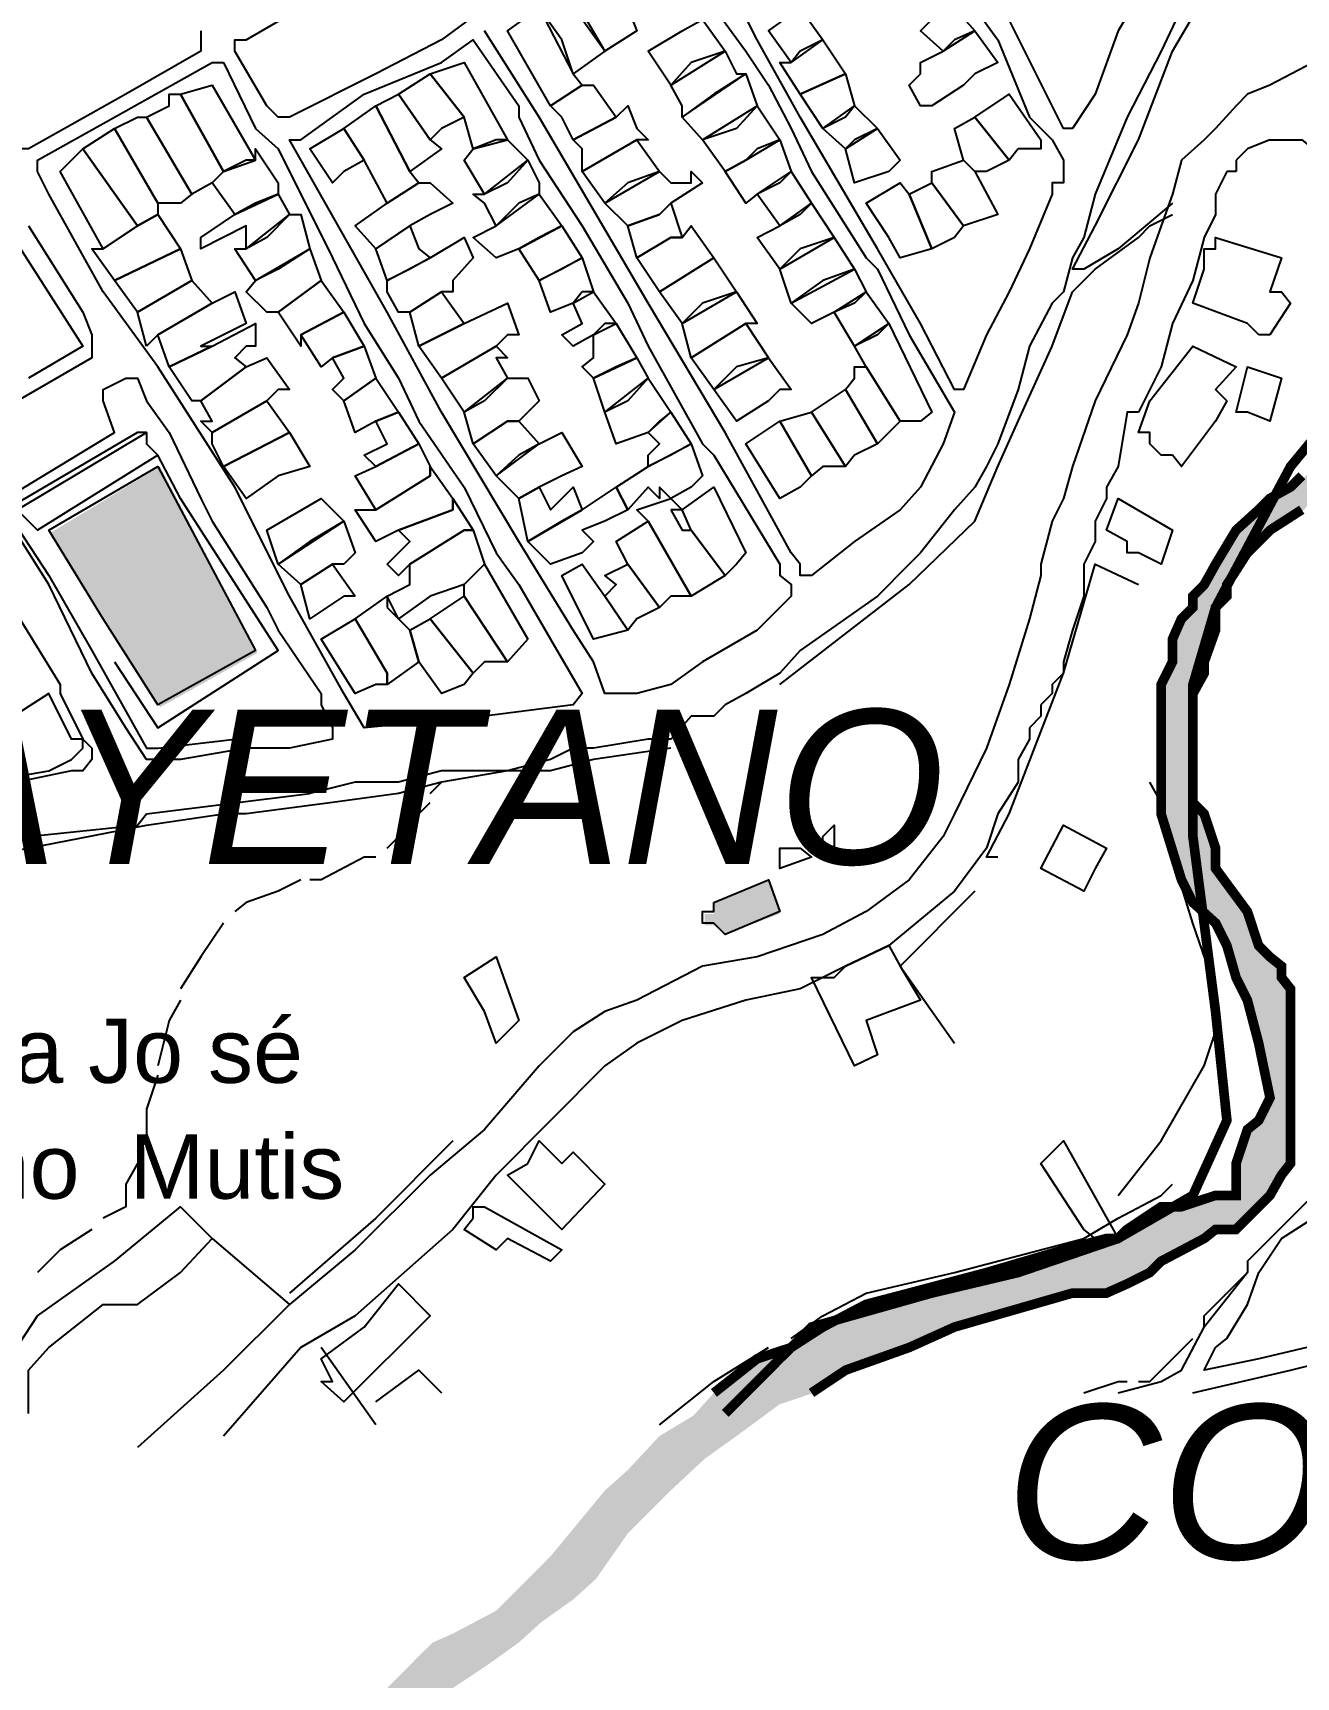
# Model space of a CAD drawing. Header units: millimetres. Extents: x -3588 to 75209, y -3737 to 38254.
# Drawn here: x 18419.5 to 18576.6, y 32644.3 to 32848.8 of the extents above; entities that cross this region are included whole.
import ezdxf

# ---------------------------------------------------------------- set-up
doc = ezdxf.new("R2010")
doc.units = ezdxf.units.MM
for name, color, linetype in [('H', 250, 'Continuous'), ('P', 253, 'Continuous'), ('T', 7, 'Continuous')]:
    doc.layers.add(name, color=color, linetype=linetype)

msp = doc.modelspace()

# ---------------------------------------------------------------- hatches: boundary and pattern name
at = {"layer": 'H', "linetype": 'Continuous'}
for points in [[(18620.78, 32847.632), (18620.78, 32839.454), (18616.827, 32835.501), (18612.586, 32831.548), (18608.633, 32828.716), (18607.225, 32824.779), (18604.68, 32823.354), (18603.272, 32820.538), (18599.047, 32816.585), (18596.502, 32811.224), (18593.67, 32808.391), (18592.261, 32805.574), (18591.141, 32803.03), (18588.308, 32800.213), (18586.9, 32797.668), (18584.355, 32796.26), (18584.355, 32794.852), (18582.947, 32793.443), (18581.539, 32792.019), (18578.722, 32790.899), (18577.586, 32789.491), (18573.345, 32786.658), (18570.816, 32784.129), (18567.984, 32779.888), (18567.984, 32778.48), (18566.575, 32777.344), (18566.575, 32774.527), (18565.167, 32770.574), (18565.167, 32769.166), (18564.031, 32766.333), (18564.031, 32763.805), (18564.031, 32762.38), (18564.031, 32758.155), (18564.031, 32755.611), (18564.031, 32752.794), (18565.167, 32751.37), (18566.575, 32747.417), (18566.575, 32744.6), (18570.816, 32739.239), (18571.936, 32735.286), (18573.345, 32733.878), (18574.769, 32732.469), (18574.769, 32731.045), (18576.177, 32729.925), (18576.177, 32725.684), (18576.177, 32721.731), (18576.177, 32718.914), (18576.177, 32716.37), (18576.177, 32712.145), (18576.177, 32708.192), (18574.769, 32706.767), (18573.345, 32703.951), (18570.816, 32701.406), (18569.392, 32699.998), (18566.575, 32699.998), (18565.167, 32698.589), (18559.806, 32696.045), (18558.397, 32694.637), (18555.853, 32693.228), (18553.02, 32691.82), (18549.067, 32691.82), (18534.12, 32687.867), (18528.742, 32685.034), (18524.517, 32683.626), (18520.565, 32682.506), (18516.612, 32679.673), (18512.371, 32678.265), (18507.009, 32674.312), (18503.056, 32671.495), (18498.832, 32667.542), (18493.47, 32662.181), (18489.517, 32656.532), (18486.685, 32653.987), (18482.732, 32651.17), (18479.915, 32648.626), (18475.962, 32645.793), (18471.721, 32642.977), (18467.768, 32641.856), (18463.543, 32639.024), (18460.999, 32637.615), (18459.59, 32636.207), (18458.182, 32635.071), (18458.182, 32633.662), (18456.774, 32632.254), (18456.774, 32630.846), (18455.637, 32629.421), (18452.821, 32628.301), (18451.397, 32628.301), (18451.397, 32626.893), (18448.868, 32625.469), (18447.444, 32624.06), (18444.627, 32621.532), (18442.082, 32618.699), (18440.674, 32615.882), (18439.266, 32615.882), (18436.449, 32614.746), (18432.496, 32611.929), (18429.663, 32610.521), (18425.711, 32607.976), (18424.302, 32607.976), (18424.302, 32606.568), (18422.894, 32605.144), (18422.894, 32603.735), (18422.894, 32601.207), (18421.758, 32596.966), (18421.758, 32593.013), (18421.758, 32588.772), (18421.758, 32587.652), (18421.758, 32586.243), (18420.349, 32584.819), (18418.941, 32582.002), (18417.533, 32580.882), (18414.988, 32579.458), (18412.171, 32579.458), (18410.747, 32579.458), (18405.386, 32579.458), (18402.569, 32579.458), (18400.025, 32580.882), (18398.616, 32580.882), (18397.208, 32582.002), (18395.8, 32583.411), (18395.8, 32584.819), (18394.663, 32588.772), (18393.255, 32594.421), (18393.255, 32596.966), (18391.847, 32599.783), (18390.422, 32605.144), (18387.894, 32609.097), (18386.469, 32610.521), (18386.469, 32611.929), (18385.061, 32611.929), (18381.108, 32613.338), (18378.292, 32613.338), (18376.883, 32613.338), (18375.475, 32611.929), (18374.339, 32610.521), (18372.93, 32609.097), (18371.522, 32607.976), (18370.098, 32606.568), (18368.689, 32602.327), (18367.569, 32599.783), (18364.736, 32594.421), (18361.92, 32588.772), (18360.783, 32583.411), (18359.375, 32579.458), (18359.375, 32578.05), (18360.783, 32576.641), (18360.783, 32575.233), (18361.92, 32574.097), (18363.328, 32572.688), (18366.145, 32571.28), (18370.098, 32568.447), (18374.339, 32565.919), (18376.883, 32563.086), (18378.292, 32560.557), (18379.7, 32559.133), (18379.7, 32556.316), (18379.7, 32554.908), (18379.7, 32552.364), (18379.7, 32550.955), (18379.7, 32548.123), (18376.883, 32545.594), (18374.339, 32540.233), (18371.522, 32535.992), (18363.328, 32526.678), (18355.15, 32517.075), (18348.365, 32508.897), (18341.595, 32500.704), (18334.825, 32493.934), (18333.689, 32491.389), (18332.281, 32488.573), (18325.495, 32477.834), (18322.679, 32472.473), (18320.134, 32468.248), (18318.726, 32466.824), (18315.909, 32465.703), (18311.956, 32464.295), (18307.715, 32462.871), (18305.171, 32462.871), (18303.762, 32462.871), (18300.946, 32462.871), (18299.809, 32462.871), (18298.401, 32462.871), (18294.176, 32464.295), (18291.631, 32465.703), (18287.39, 32469.656), (18284.846, 32471.065), (18282.029, 32471.065), (18280.621, 32471.065), (18278.076, 32471.065), (18272.715, 32469.656), (18264.521, 32468.248), (18259.16, 32466.824), (18252.39, 32465.703), (18246.741, 32464.295), (18241.38, 32464.295), (18238.835, 32464.295), (18236.019, 32465.703), (18233.202, 32466.824), (18229.249, 32468.248), (18226.416, 32471.065), (18223.872, 32473.609), (18221.055, 32476.426), (18218.51, 32477.834), (18214.285, 32481.787), (18208.924, 32486.028), (18206.092, 32487.148), (18203.547, 32489.981), (18199.322, 32495.342), (18198.186, 32498.159), (18198.186, 32499.583), (18199.322, 32499.583), (18202.139, 32500.704), (18203.547, 32500.704), (18204.971, 32499.583), (18206.092, 32499.583), (18207.5, 32498.159), (18210.333, 32495.342), (18214.285, 32491.389), (18218.51, 32487.148), (18221.055, 32484.62), (18225.296, 32480.379), (18229.249, 32477.834), (18232.066, 32476.426), (18234.61, 32473.609), (18238.835, 32472.473), (18241.38, 32471.065), (18244.196, 32471.065), (18248.149, 32471.065), (18253.527, 32471.065), (18261.704, 32472.473), (18265.945, 32472.473), (18269.898, 32473.609), (18272.715, 32475.018), (18275.26, 32476.426), (18279.485, 32475.018), (18282.029, 32475.018), (18286.27, 32473.609), (18288.799, 32472.473), (18291.631, 32471.065), (18294.176, 32466.824), (18300.946, 32468.248), (18306.595, 32468.248), (18310.548, 32469.656), (18315.909, 32471.065), (18320.134, 32477.834), (18324.087, 32483.196), (18326.92, 32489.981), (18330.873, 32496.751), (18334.825, 32502.112), (18339.05, 32507.473), (18345.82, 32515.667), (18360.783, 32530.631), (18366.145, 32537.4), (18368.689, 32542.761), (18370.098, 32544.17), (18371.522, 32547.002), (18371.522, 32549.547), (18372.93, 32552.364), (18372.93, 32554.908), (18371.522, 32557.725), (18370.098, 32559.133), (18368.689, 32561.678), (18366.145, 32564.494), (18361.92, 32567.327), (18357.967, 32569.872), (18355.15, 32571.28), (18355.15, 32572.688), (18354.014, 32574.097), (18354.014, 32576.641), (18354.014, 32580.882), (18354.014, 32584.819), (18356.559, 32591.605), (18359.375, 32595.558), (18361.92, 32599.783), (18363.328, 32603.735), (18366.145, 32609.097), (18368.689, 32611.929), (18370.098, 32613.338), (18371.522, 32614.746), (18372.93, 32615.882), (18374.339, 32615.882), (18376.883, 32617.291), (18379.7, 32617.291), (18383.653, 32617.291), (18387.894, 32615.882), (18389.014, 32615.882), (18390.422, 32613.338), (18391.847, 32610.521), (18394.663, 32607.976), (18397.208, 32599.783), (18400.025, 32595.558), (18400.025, 32591.605), (18401.433, 32590.196), (18401.433, 32587.652), (18402.569, 32586.243), (18402.569, 32584.819), (18405.386, 32583.411), (18406.794, 32582.002), (18408.218, 32582.002), (18409.339, 32582.002), (18412.171, 32583.411), (18414.988, 32584.819), (18416.124, 32586.243), (18417.533, 32587.652), (18418.941, 32588.772), (18418.941, 32591.605), (18418.941, 32593.013), (18418.941, 32595.558), (18418.941, 32598.374), (18418.941, 32602.327), (18420.349, 32605.144), (18421.758, 32606.568), (18421.758, 32607.976), (18424.302, 32610.521), (18427.119, 32611.929), (18429.663, 32613.338), (18431.072, 32614.746), (18433.904, 32615.882), (18436.449, 32617.291), (18439.266, 32620.107), (18440.674, 32621.532), (18443.219, 32624.06), (18444.627, 32626.893), (18447.444, 32628.301), (18448.868, 32629.421), (18451.397, 32632.254), (18451.397, 32635.071), (18452.821, 32635.071), (18454.229, 32636.207), (18455.637, 32636.207), (18458.182, 32639.024), (18459.59, 32640.432), (18460.999, 32641.856), (18462.407, 32642.977), (18463.543, 32642.977), (18464.952, 32644.385), (18467.768, 32647.218), (18469.193, 32648.626), (18471.721, 32649.746), (18477.098, 32652.579), (18479.915, 32655.395), (18483.868, 32659.348), (18490.638, 32667.542), (18493.47, 32670.071), (18497.423, 32674.312), (18501.648, 32676.856), (18504.193, 32679.673), (18509.842, 32683.626), (18513.795, 32685.034), (18517.748, 32687.867), (18523.381, 32690.396), (18528.742, 32691.82), (18538.073, 32694.637), (18547.659, 32697.181), (18553.02, 32698.589), (18554.444, 32698.589), (18555.853, 32699.998), (18559.806, 32702.83), (18561.214, 32702.83), (18562.622, 32702.83), (18566.575, 32703.951), (18567.984, 32703.951), (18569.392, 32703.951), (18569.392, 32705.359), (18569.392, 32708.192), (18570.816, 32712.145), (18571.936, 32713.553), (18573.345, 32716.37), (18571.936, 32723.155), (18570.816, 32728.516), (18569.392, 32731.045), (18567.984, 32735.286), (18566.575, 32737.831), (18564.031, 32740.647), (18562.622, 32743.48), (18559.806, 32751.37), (18559.806, 32752.794), (18559.806, 32755.611), (18559.806, 32758.155), (18559.806, 32762.38), (18559.806, 32764.925), (18559.806, 32767.742), (18561.214, 32770.574), (18561.214, 32773.119), (18562.622, 32775.935), (18564.031, 32777.344), (18564.031, 32778.48), (18565.167, 32779.888), (18566.575, 32782.705), (18569.392, 32786.658), (18571.936, 32789.491), (18573.345, 32790.899), (18576.177, 32792.019), (18577.586, 32793.443), (18578.722, 32794.852), (18580.13, 32794.852), (18581.539, 32796.26), (18582.947, 32797.668), (18585.492, 32800.213), (18585.492, 32801.621), (18586.9, 32803.03), (18588.308, 32804.454), (18589.717, 32806.983), (18589.717, 32808.391), (18591.141, 32809.815), (18592.261, 32811.224), (18592.261, 32812.344), (18592.261, 32815.177), (18593.67, 32816.585), (18595.094, 32817.993), (18596.502, 32820.538), (18597.91, 32823.354), (18599.047, 32824.779), (18597.91, 32825.899), (18597.91, 32827.307), (18599.047, 32828.716), (18600.455, 32830.14), (18601.863, 32832.669), (18603.272, 32832.669), (18604.68, 32834.093), (18605.816, 32835.501), (18608.633, 32838.318), (18611.466, 32840.862), (18615.419, 32843.679), (18616.827, 32845.103), (18620.78, 32847.632), (18620.78, 32847.632)], [(18435.313, 32764.925), (18421.758, 32786.658), (18435.313, 32794.852), (18447.444, 32771.694), (18435.313, 32764.925), (18435.313, 32764.925)], [(18504.193, 32740.647), (18510.962, 32743.48), (18512.371, 32739.239), (18505.601, 32736.694), (18504.193, 32737.831), (18503.056, 32737.831), (18503.056, 32739.239), (18504.193, 32739.239), (18504.193, 32740.647), (18504.193, 32740.647)]]:
    msp.add_hatch(color=256, dxfattribs=at).paths.add_polyline_path(points)

# ---------------------------------------------------------------- linework, layer by layer
at = {"layer": 'P'}
for points in [[(18546.251, 32893.931), (18548.795, 32888.57), (18551.612, 32884.329), (18553.02, 32880.376), (18556.973, 32873.606), (18562.334, 32865.428), (18561.214, 32864.004), (18558.397, 32860.051), (18556.973, 32853.281), (18554.444, 32849.04), (18551.612, 32841.151), (18548.795, 32836.91), (18547.659, 32836.91), (18546.251, 32839.726), (18539.481, 32853.281), (18532.695, 32864.004), (18525.926, 32875.014), (18519.156, 32888.57), (18520.565, 32889.69), (18540.889, 32902.125), (18542.01, 32902.125), (18542.01, 32899.292), (18546.251, 32893.931)], [(18536.648, 32851.873), (18539.481, 32847.92), (18543.434, 32838.318), (18546.251, 32835.501), (18547.659, 32832.957), (18547.659, 32830.14), (18546.251, 32830.14), (18546.251, 32828.716), (18543.434, 32821.946), (18540.889, 32816.585), (18538.073, 32811.224), (18535.24, 32804.454), (18534.12, 32804.454), (18529.879, 32812.632), (18524.517, 32821.946), (18514.915, 32838.318), (18509.554, 32847.92), (18504.193, 32858.643)], [(18440.386, 32849.04), (18440.386, 32847.92), (18440.386, 32846.512), (18431.072, 32841.151), (18418.941, 32834.365), (18417.533, 32834.365), (18416.124, 32835.501), (18412.171, 32841.151), (18403.978, 32857.234)], [(18501.36, 32855.826), (18508.146, 32846.512), (18510.962, 32842.271), (18513.795, 32836.91), (18516.324, 32831.548), (18523.109, 32820.826), (18524.517, 32819.402), (18528.47, 32811.224), (18534.12, 32801.621), (18532.695, 32797.668), (18529.879, 32792.307), (18527.334, 32789.491), (18521.685, 32785.538), (18516.324, 32781.297), (18514.915, 32781.297), (18514.915, 32782.705), (18513.795, 32784.129), (18505.601, 32799.077), (18495.999, 32815.177), (18482.46, 32838.318), (18475.674, 32849.04)], [(18487.821, 32850.465), (18486.685, 32853.281), (18490.638, 32855.826), (18493.47, 32851.873), (18494.591, 32849.04), (18490.638, 32846.512), (18487.821, 32850.465)], [(18485.276, 32847.92), (18482.46, 32851.873), (18486.685, 32853.281), (18490.638, 32846.512), (18486.685, 32843.679), (18485.276, 32847.92)], [(18561.214, 32827.595), (18554.444, 32821.946), (18550.203, 32819.402), (18548.795, 32819.402), (18551.612, 32824.779), (18556.973, 32835.501), (18561.214, 32846.512), (18565.167, 32853.281)], [(18475.674, 32851.873), (18470.313, 32847.92), (18462.135, 32843.679), (18451.397, 32838.318), (18449.988, 32838.318), (18448.58, 32839.726), (18444.627, 32846.512), (18444.627, 32847.92), (18446.035, 32847.92), (18452.821, 32851.873)], [(18486.685, 32843.679), (18487.821, 32842.271), (18483.868, 32839.726), (18478.507, 32849.04), (18482.46, 32851.873), (18486.685, 32843.679)], [(18501.36, 32845.103), (18498.832, 32842.271), (18495.999, 32846.512), (18500.24, 32849.04), (18502.784, 32850.465), (18505.601, 32846.512), (18501.36, 32845.103)], [(18514.915, 32846.512), (18513.795, 32845.103), (18510.962, 32849.04), (18514.915, 32851.873), (18517.748, 32847.92), (18514.915, 32846.512)], [(18534.12, 32847.92), (18532.695, 32846.512), (18529.879, 32849.04), (18531.287, 32850.465), (18534.12, 32851.873), (18536.648, 32849.04), (18534.12, 32847.92)], [(18562.334, 32851.873), (18559.806, 32846.512)], [(18470.313, 32845.103), (18474.266, 32847.92), (18479.915, 32839.726), (18479.915, 32838.318), (18482.46, 32832.957), (18487.821, 32824.779), (18493.47, 32815.177), (18495.999, 32809.815), (18502.784, 32797.668), (18504.193, 32796.26), (18512.371, 32782.705), (18512.371, 32781.297), (18513.795, 32780.176), (18513.795, 32778.752), (18509.554, 32774.527), (18502.784, 32770.574), (18498.832, 32767.742), (18494.591, 32766.621), (18492.046, 32766.621), (18490.638, 32766.621), (18489.229, 32770.574), (18486.685, 32774.527), (18479.915, 32785.538), (18470.313, 32801.621), (18463.543, 32814.04), (18451.397, 32835.501), (18452.821, 32835.501), (18460.711, 32841.151), (18470.313, 32845.103)], [(18514.915, 32841.151), (18512.371, 32845.103), (18513.795, 32845.103), (18517.748, 32847.92), (18520.565, 32843.679), (18514.915, 32841.151)], [(18536.648, 32843.679), (18535.24, 32842.271), (18531.287, 32839.726), (18529.879, 32839.726), (18528.47, 32842.271), (18529.879, 32843.679), (18529.879, 32845.103), (18532.695, 32846.512), (18536.648, 32849.04), (18539.481, 32845.103), (18536.648, 32843.679)], [(18504.193, 32841.151), (18500.24, 32838.318), (18500.24, 32839.726), (18498.832, 32842.271), (18505.601, 32846.512), (18507.009, 32843.679), (18508.146, 32843.679), (18504.193, 32841.151)], [(18559.806, 32846.512), (18555.565, 32838.318)], [(18443.219, 32845.103), (18447.172, 32836.91), (18449.988, 32834.365), (18456.774, 32820.826), (18460.711, 32812.632), (18464.952, 32805.862), (18467.496, 32800.501), (18473.146, 32792.307), (18477.098, 32784.129), (18479.915, 32780.176), (18483.868, 32773.391), (18487.821, 32766.621), (18486.685, 32765.213), (18475.674, 32763.805), (18460.711, 32762.38), (18458.182, 32766.621), (18451.397, 32778.752), (18444.627, 32792.307), (18435.025, 32807.271), (18428.255, 32816.585), (18421.486, 32828.716), (18420.061, 32831.548), (18420.061, 32832.957), (18429.663, 32838.318), (18441.81, 32845.103), (18443.219, 32845.103)], [(18477.098, 32835.501), (18474.266, 32834.365), (18473.146, 32838.318), (18468.905, 32843.679), (18473.146, 32845.103), (18478.507, 32835.501), (18477.098, 32835.501)], [(18578.722, 32845.103), (18573.345, 32842.271), (18570.528, 32841.151), (18569.12, 32839.726)], [(18446.035, 32832.957), (18443.219, 32831.548), (18437.857, 32841.151), (18441.81, 32842.271), (18447.172, 32832.957), (18446.035, 32832.957)], [(18470.313, 32836.91), (18468.905, 32835.501), (18464.952, 32841.151), (18468.905, 32843.679), (18473.146, 32838.318), (18470.313, 32836.91)], [(18485.276, 32838.318), (18483.868, 32839.726), (18487.821, 32842.271), (18489.229, 32842.271), (18492.046, 32838.318), (18486.685, 32835.501), (18485.276, 32838.318)], [(18507.009, 32836.91), (18502.784, 32835.501), (18500.24, 32838.318), (18508.146, 32843.679), (18509.554, 32839.726), (18507.009, 32836.91)], [(18520.565, 32838.318), (18517.748, 32836.91), (18514.915, 32841.151), (18520.565, 32843.679), (18521.685, 32839.726), (18520.565, 32838.318)], [(18441.81, 32830.14), (18439.266, 32828.716), (18433.616, 32838.318), (18436.449, 32839.726), (18436.449, 32841.151), (18437.857, 32841.151), (18443.219, 32831.548), (18441.81, 32830.14)], [(18468.905, 32835.501), (18470.313, 32834.365), (18466.36, 32831.548), (18462.135, 32839.726), (18464.952, 32841.151), (18468.905, 32835.501)], [(18542.01, 32834.365), (18540.889, 32832.957), (18536.648, 32838.318), (18540.889, 32841.151), (18544.842, 32835.501), (18544.842, 32834.365), (18542.01, 32834.365)], [(18437.857, 32827.595), (18435.025, 32827.595), (18429.663, 32836.91), (18432.496, 32838.318), (18433.616, 32838.318), (18439.266, 32828.716), (18437.857, 32827.595)], [(18466.36, 32831.548), (18467.496, 32830.14), (18463.543, 32827.595), (18460.711, 32832.957), (18458.182, 32836.91), (18462.135, 32839.726), (18466.36, 32831.548)], [(18494.591, 32835.501), (18487.821, 32831.548), (18487.821, 32834.365), (18486.685, 32835.501), (18492.046, 32838.318), (18493.47, 32839.726), (18494.591, 32836.91), (18495.999, 32835.501), (18494.591, 32835.501)], [(18509.554, 32834.365), (18508.146, 32832.957), (18505.601, 32831.548), (18502.784, 32835.501), (18509.554, 32839.726), (18512.371, 32835.501), (18509.554, 32834.365)], [(18521.685, 32835.501), (18520.565, 32834.365), (18517.748, 32836.91), (18521.685, 32839.726), (18524.517, 32836.91), (18521.685, 32835.501)], [(18538.073, 32831.548), (18536.648, 32831.548), (18535.24, 32832.957), (18534.12, 32836.91), (18536.648, 32838.318), (18540.889, 32832.957), (18538.073, 32831.548)], [(18555.565, 32838.318), (18551.612, 32828.716)], [(18569.12, 32839.726), (18566.575, 32836.91)], [(18435.025, 32826.187), (18432.496, 32824.779), (18425.711, 32834.365), (18429.663, 32836.91), (18435.025, 32827.595), (18435.025, 32826.187)], [(18458.182, 32831.548), (18456.774, 32830.14), (18453.941, 32834.365), (18458.182, 32836.91), (18460.711, 32832.957), (18458.182, 32831.548)], [(18525.926, 32831.548), (18521.685, 32830.14), (18520.565, 32834.365), (18524.517, 32836.91), (18527.334, 32832.957), (18525.926, 32831.548)], [(18566.575, 32836.91), (18565.167, 32835.501)], [(18428.255, 32821.946), (18422.894, 32831.548), (18425.711, 32834.365), (18432.496, 32824.779), (18428.255, 32821.946)], [(18447.172, 32827.595), (18444.627, 32826.187), (18441.81, 32830.14), (18443.219, 32831.548), (18447.172, 32832.957), (18447.172, 32834.365), (18449.988, 32830.14), (18449.988, 32828.716), (18447.172, 32827.595)], [(18478.507, 32830.14), (18475.674, 32828.716), (18473.146, 32832.957), (18474.266, 32834.365), (18478.507, 32835.501), (18481.035, 32832.957), (18478.507, 32830.14)], [(18493.47, 32830.14), (18490.638, 32827.595), (18487.821, 32831.548), (18494.591, 32835.501), (18497.423, 32831.548), (18493.47, 32830.14)], [(18512.371, 32830.14), (18509.554, 32828.716), (18508.146, 32827.595), (18505.601, 32831.548), (18508.146, 32832.957), (18512.371, 32835.501), (18513.795, 32831.548), (18512.371, 32830.14)], [(18565.167, 32835.501), (18562.334, 32832.957)], [(18573.345, 32835.501), (18570.528, 32834.365), (18569.12, 32832.957)], [(18573.345, 32835.501), (18574.769, 32835.501), (18577.298, 32835.501), (18578.722, 32834.365), (18581.539, 32834.365), (18582.659, 32832.957)], [(18479.915, 32827.595), (18477.098, 32824.779), (18475.674, 32827.595), (18474.266, 32828.716), (18475.674, 32828.716), (18481.035, 32832.957), (18482.46, 32830.14), (18482.46, 32828.716), (18479.915, 32827.595)], [(18536.648, 32831.548), (18539.481, 32826.187), (18535.24, 32824.779), (18531.287, 32830.14), (18531.287, 32831.548), (18535.24, 32832.957), (18536.648, 32831.548)], [(18562.334, 32832.957), (18561.214, 32828.716)], [(18569.12, 32832.957), (18569.12, 32831.548)], [(18468.905, 32826.187), (18466.36, 32824.779), (18462.135, 32821.946), (18459.59, 32824.779), (18463.543, 32827.595), (18467.496, 32830.14), (18468.905, 32830.14), (18471.721, 32827.595), (18468.905, 32826.187)], [(18502.784, 32830.14), (18498.832, 32827.595), (18497.423, 32826.187), (18493.47, 32824.779), (18490.638, 32827.595), (18497.423, 32831.548), (18498.832, 32830.14), (18500.24, 32830.14), (18501.36, 32830.14), (18501.36, 32831.548), (18502.784, 32830.14)], [(18514.915, 32826.187), (18512.371, 32824.779), (18509.554, 32828.716), (18513.795, 32831.548), (18516.324, 32827.595), (18514.915, 32826.187)], [(18525.926, 32823.354), (18523.109, 32827.595), (18527.334, 32830.14), (18528.47, 32828.716), (18531.287, 32821.946), (18527.334, 32820.826), (18525.926, 32823.354)], [(18534.12, 32823.354), (18531.287, 32821.946), (18528.47, 32828.716), (18531.287, 32830.14), (18535.24, 32824.779), (18534.12, 32823.354)], [(18567.984, 32831.548), (18566.575, 32828.716)], [(18569.12, 32831.548), (18567.984, 32831.548)], [(18448.58, 32823.354), (18446.035, 32821.946), (18446.035, 32824.779), (18440.386, 32821.946), (18440.386, 32823.354), (18444.627, 32826.187), (18449.988, 32828.716), (18451.397, 32826.187), (18448.58, 32823.354)], [(18482.46, 32823.354), (18479.915, 32821.946), (18477.098, 32820.826), (18474.266, 32823.354), (18477.098, 32824.779), (18482.46, 32828.716), (18485.276, 32824.779), (18482.46, 32823.354)], [(18500.24, 32823.354), (18498.832, 32823.354), (18494.591, 32820.826), (18493.47, 32824.779), (18497.423, 32826.187), (18498.832, 32827.595), (18500.24, 32823.354)], [(18514.915, 32821.946), (18512.371, 32819.402), (18509.554, 32823.354), (18512.371, 32824.779), (18516.324, 32827.595), (18519.156, 32823.354), (18514.915, 32821.946)], [(18551.612, 32828.716), (18550.203, 32823.354), (18548.795, 32820.826)], [(18561.214, 32828.716), (18559.806, 32824.779)], [(18566.575, 32827.595), (18566.575, 32826.187), (18565.167, 32823.354)], [(18566.575, 32828.716), (18566.575, 32827.595)], [(18429.663, 32817.993), (18426.847, 32821.946), (18428.255, 32821.946), (18432.496, 32824.779), (18435.025, 32826.187), (18437.857, 32821.946), (18429.663, 32817.993)], [(18449.988, 32819.402), (18447.172, 32817.993), (18444.627, 32821.946), (18446.035, 32821.946), (18451.397, 32826.187), (18452.821, 32826.187), (18453.941, 32821.946), (18449.988, 32819.402)], [(18512.371, 32767.742), (18528.47, 32780.176), (18536.648, 32788.066), (18539.481, 32794.852), (18542.01, 32800.501), (18546.251, 32809.815), (18548.795, 32816.585), (18551.612, 32819.402), (18556.973, 32823.354), (18558.397, 32824.779), (18561.214, 32826.187)], [(18418.941, 32824.779), (18425.711, 32814.04), (18426.847, 32811.224), (18426.847, 32809.815), (18426.847, 32808.391), (18410.747, 32799.077)], [(18416.124, 32824.779), (18425.711, 32809.815), (18418.941, 32805.862)], [(18466.36, 32819.402), (18463.543, 32817.993), (18462.135, 32821.946), (18466.36, 32824.779), (18467.496, 32821.946), (18468.905, 32820.826), (18466.36, 32819.402)], [(18485.276, 32819.402), (18482.46, 32817.993), (18479.915, 32821.946), (18485.276, 32824.779), (18487.821, 32820.826), (18485.276, 32819.402)], [(18497.423, 32816.585), (18494.591, 32820.826), (18498.832, 32823.354), (18500.24, 32823.354), (18501.36, 32824.779), (18504.193, 32820.826), (18497.423, 32816.585)], [(18559.806, 32824.779), (18558.397, 32820.826)], [(18432.496, 32814.04), (18429.663, 32817.993), (18437.857, 32821.946), (18439.266, 32817.993), (18432.496, 32814.04)], [(18455.349, 32817.993), (18449.988, 32814.04), (18448.58, 32814.04), (18446.035, 32816.585), (18447.172, 32817.993), (18453.941, 32821.946), (18455.349, 32817.993)], [(18466.36, 32814.04), (18464.952, 32814.04), (18463.543, 32816.585), (18463.543, 32817.993), (18468.905, 32820.826), (18473.146, 32823.354), (18474.266, 32820.826), (18471.721, 32817.993), (18471.721, 32816.585), (18470.313, 32816.585), (18466.36, 32814.04)], [(18517.748, 32817.993), (18513.795, 32815.177), (18512.371, 32819.402), (18519.156, 32823.354), (18521.685, 32819.402), (18517.748, 32817.993)], [(18571.936, 32811.224), (18570.528, 32812.632), (18563.759, 32815.177), (18565.167, 32819.402), (18565.167, 32821.946), (18566.575, 32821.946), (18566.575, 32823.354), (18574.769, 32820.826), (18573.345, 32816.585), (18574.769, 32816.585), (18575.889, 32815.177), (18573.345, 32811.224), (18571.936, 32811.224)], [(18565.167, 32823.354), (18563.759, 32817.993)], [(18487.821, 32816.585), (18486.685, 32815.177), (18483.868, 32814.04), (18482.46, 32817.993), (18487.821, 32820.826), (18489.229, 32816.585), (18487.821, 32816.585)], [(18502.784, 32815.177), (18500.24, 32812.632), (18497.423, 32816.585), (18504.193, 32820.826), (18507.009, 32816.585), (18502.784, 32815.177)], [(18521.685, 32815.177), (18519.156, 32814.04), (18516.324, 32812.632), (18513.795, 32815.177), (18521.685, 32819.402), (18523.109, 32816.585), (18521.685, 32815.177)], [(18548.795, 32820.826), (18547.659, 32816.585)], [(18558.397, 32820.826), (18556.973, 32815.177)], [(18433.616, 32809.815), (18432.496, 32814.04), (18439.266, 32817.993), (18441.81, 32815.177), (18435.025, 32811.224), (18433.616, 32809.815)], [(18458.182, 32814.04), (18452.821, 32811.224), (18452.821, 32809.815), (18449.988, 32814.04), (18455.349, 32817.993), (18458.182, 32814.04)], [(18563.759, 32817.993), (18561.214, 32812.632)], [(18443.219, 32811.224), (18440.386, 32809.815), (18441.81, 32809.815), (18436.449, 32807.271), (18435.025, 32811.224), (18441.81, 32815.177), (18444.627, 32816.585), (18446.035, 32812.632), (18443.219, 32811.224)], [(18470.313, 32811.224), (18467.496, 32809.815), (18466.36, 32814.04), (18470.313, 32816.585), (18473.146, 32812.632), (18470.313, 32811.224)], [(18490.638, 32812.632), (18489.229, 32811.224), (18486.685, 32809.815), (18485.276, 32811.224), (18487.821, 32812.632), (18486.685, 32815.177), (18489.229, 32816.585), (18492.046, 32812.632), (18490.638, 32812.632)], [(18508.146, 32812.632), (18501.36, 32808.391), (18500.24, 32812.632), (18507.009, 32816.585), (18509.554, 32812.632), (18508.146, 32812.632)], [(18524.517, 32811.224), (18521.685, 32809.815), (18519.156, 32814.04), (18523.109, 32816.585), (18525.926, 32812.632), (18524.517, 32811.224)], [(18547.659, 32816.585), (18546.251, 32815.177), (18543.434, 32809.815)], [(18460.711, 32809.815), (18456.774, 32808.391), (18455.349, 32807.271), (18452.821, 32811.224), (18458.182, 32814.04), (18460.711, 32809.815)], [(18478.507, 32811.224), (18477.098, 32809.815), (18470.313, 32805.862), (18467.496, 32809.815), (18473.146, 32812.632), (18478.507, 32815.177), (18479.915, 32811.224), (18478.507, 32811.224)], [(18556.973, 32815.177), (18555.565, 32811.224)], [(18446.035, 32809.815), (18444.627, 32808.391), (18446.035, 32807.271), (18440.386, 32803.03), (18439.266, 32803.03), (18436.449, 32807.271), (18441.81, 32809.815), (18447.172, 32812.632), (18447.172, 32809.815), (18446.035, 32809.815)], [(18492.046, 32807.271), (18489.229, 32805.862), (18487.821, 32807.271), (18489.229, 32808.391), (18489.229, 32811.224), (18492.046, 32812.632), (18494.591, 32808.391), (18492.046, 32807.271)], [(18507.009, 32807.271), (18504.193, 32804.454), (18501.36, 32808.391), (18508.146, 32812.632), (18510.962, 32808.391), (18507.009, 32807.271)], [(18529.879, 32800.501), (18527.334, 32800.501), (18523.109, 32807.271), (18521.685, 32809.815), (18525.926, 32812.632), (18531.287, 32801.621), (18529.879, 32800.501)], [(18555.565, 32811.224), (18551.612, 32803.03)], [(18561.214, 32812.632), (18559.806, 32807.271)], [(18462.135, 32805.862), (18458.182, 32803.03), (18456.774, 32804.454), (18458.182, 32805.862), (18456.774, 32808.391), (18460.711, 32809.815), (18462.135, 32805.862)], [(18475.674, 32803.03), (18473.146, 32801.621), (18470.313, 32805.862), (18477.098, 32809.815), (18478.507, 32808.391), (18477.098, 32808.391), (18478.507, 32805.862), (18475.674, 32803.03)], [(18543.434, 32809.815), (18542.01, 32804.454), (18539.481, 32797.668), (18538.073, 32794.852)], [(18561.214, 32796.26), (18559.806, 32796.26), (18558.397, 32797.668), (18558.397, 32799.077), (18556.973, 32799.077), (18558.397, 32803.03), (18563.759, 32809.815), (18569.12, 32807.271), (18566.575, 32804.454), (18567.984, 32803.03), (18566.575, 32800.501), (18562.334, 32794.852), (18561.214, 32796.26)], [(18449.988, 32804.454), (18448.58, 32803.03), (18441.81, 32799.077), (18440.386, 32800.501), (18441.81, 32800.501), (18440.386, 32803.03), (18446.035, 32807.271), (18448.58, 32808.391), (18451.397, 32804.454), (18449.988, 32804.454)], [(18493.47, 32803.03), (18490.638, 32801.621), (18489.229, 32805.862), (18494.591, 32808.391), (18495.999, 32805.862), (18493.47, 32803.03)], [(18512.371, 32804.454), (18510.962, 32803.03), (18507.009, 32800.501), (18504.193, 32804.454), (18510.962, 32808.391), (18513.795, 32804.454), (18512.371, 32804.454)], [(18525.926, 32799.077), (18524.517, 32797.668), (18520.565, 32804.454), (18521.685, 32805.862), (18521.685, 32807.271), (18523.109, 32807.271), (18527.334, 32800.501), (18525.926, 32799.077)], [(18559.806, 32807.271), (18556.973, 32801.621)], [(18570.528, 32801.621), (18569.12, 32801.621), (18570.528, 32807.271), (18574.769, 32805.862), (18573.345, 32800.501), (18570.528, 32801.621)], [(18416.124, 32790.899), (18429.663, 32799.077), (18428.255, 32803.03), (18428.255, 32804.454), (18431.072, 32805.862), (18432.496, 32805.862), (18433.616, 32803.03)], [(18464.952, 32801.621), (18462.135, 32800.501), (18459.59, 32799.077), (18458.182, 32803.03), (18462.135, 32805.862), (18464.952, 32801.621)], [(18481.035, 32801.621), (18479.915, 32800.501), (18478.507, 32800.501), (18474.266, 32797.668), (18473.146, 32801.621), (18478.507, 32805.862), (18481.035, 32805.862), (18482.46, 32803.03), (18481.035, 32801.621)], [(18497.423, 32800.501), (18495.999, 32799.077), (18492.046, 32797.668), (18490.638, 32801.621), (18495.999, 32805.862), (18498.832, 32801.621), (18497.423, 32800.501)], [(18433.616, 32803.03), (18436.449, 32799.077), (18440.386, 32790.899), (18441.81, 32788.066), (18448.58, 32777.344), (18449.988, 32774.527), (18455.349, 32766.621), (18455.349, 32765.213), (18456.774, 32762.38), (18456.774, 32760.972), (18451.397, 32759.852), (18446.035, 32759.852), (18437.857, 32758.427), (18433.616, 32758.427), (18431.072, 32762.38), (18426.847, 32769.166), (18421.486, 32780.176), (18414.7, 32790.899)], [(18441.81, 32797.668), (18441.81, 32799.077), (18448.58, 32803.03), (18451.397, 32799.077), (18443.219, 32794.852), (18441.81, 32797.668)], [(18521.685, 32796.26), (18520.565, 32794.852), (18516.324, 32801.621), (18520.565, 32804.454), (18524.517, 32797.668), (18521.685, 32796.26)], [(18551.612, 32803.03), (18548.795, 32794.852)], [(18467.496, 32797.668), (18462.135, 32794.852), (18460.711, 32796.26), (18463.543, 32797.668), (18462.135, 32800.501), (18464.952, 32801.621), (18467.496, 32797.668)], [(18498.832, 32796.26), (18495.999, 32794.852), (18495.999, 32796.26), (18497.423, 32797.668), (18495.999, 32799.077), (18498.832, 32801.621), (18501.36, 32797.668), (18498.832, 32796.26)], [(18517.748, 32794.852), (18516.324, 32793.716), (18512.371, 32800.501), (18516.324, 32801.621), (18520.565, 32794.852), (18517.748, 32794.852)], [(18556.973, 32801.621), (18555.565, 32801.621), (18554.444, 32794.852), (18553.02, 32792.307)], [(18433.616, 32799.077), (18432.496, 32799.077), (18416.124, 32789.491), (18421.486, 32781.297), (18426.847, 32771.983), (18433.616, 32759.852), (18435.025, 32759.852), (18444.627, 32760.972), (18446.035, 32759.852)], [(18433.616, 32797.668), (18435.025, 32796.26), (18420.061, 32786.946), (18417.533, 32789.491), (18433.616, 32799.077), (18433.616, 32797.668)], [(18449.988, 32793.716), (18446.035, 32790.899), (18443.219, 32794.852), (18451.397, 32799.077), (18453.941, 32794.852), (18449.988, 32793.716)], [(18479.915, 32796.26), (18477.098, 32793.716), (18474.266, 32797.668), (18478.507, 32800.501), (18479.915, 32800.501), (18482.46, 32797.668), (18479.915, 32796.26)], [(18485.276, 32793.716), (18482.46, 32792.307), (18479.915, 32790.899), (18477.098, 32793.716), (18482.46, 32797.668), (18485.276, 32799.077), (18487.821, 32794.852), (18485.276, 32793.716)], [(18514.915, 32792.307), (18512.371, 32790.899), (18508.146, 32797.668), (18512.371, 32800.501), (18516.324, 32793.716), (18514.915, 32792.307)], [(18429.663, 32770.574), (18435.025, 32762.38), (18449.988, 32771.983), (18437.857, 32790.899), (18435.025, 32796.26), (18433.616, 32797.668)], [(18468.905, 32793.716), (18462.135, 32789.491), (18459.59, 32793.716), (18462.135, 32794.852), (18467.496, 32797.668), (18468.905, 32794.852), (18468.905, 32793.716)], [(18501.36, 32792.307), (18498.832, 32790.899), (18497.423, 32792.307), (18497.423, 32790.899), (18495.999, 32792.307), (18493.47, 32789.491), (18492.046, 32792.307), (18495.999, 32794.852), (18501.36, 32797.668), (18502.784, 32793.716), (18501.36, 32792.307)], [(18428.255, 32775.935), (18421.486, 32786.946), (18435.025, 32794.852), (18447.172, 32771.983), (18435.025, 32765.213), (18428.255, 32775.935)], [(18471.721, 32790.899), (18471.721, 32789.491), (18464.952, 32786.946), (18462.135, 32785.538), (18459.59, 32789.491), (18462.135, 32789.491), (18468.905, 32793.716), (18468.905, 32794.852), (18471.721, 32790.899)], [(18538.073, 32794.852), (18536.648, 32792.307), (18534.12, 32789.491)], [(18548.795, 32794.852), (18547.659, 32790.899)], [(18453.941, 32785.538), (18449.988, 32782.705), (18448.58, 32786.946), (18455.349, 32790.899), (18458.182, 32788.066), (18453.941, 32785.538)], [(18473.146, 32786.946), (18466.36, 32782.705), (18464.952, 32781.297), (18463.543, 32782.705), (18466.36, 32785.538), (18464.952, 32786.946), (18471.721, 32789.491), (18471.721, 32790.899), (18474.266, 32786.946), (18473.146, 32786.946)], [(18485.276, 32788.066), (18481.035, 32785.538), (18479.915, 32790.899), (18482.46, 32792.307), (18483.868, 32789.491), (18486.685, 32792.307), (18487.821, 32789.491), (18485.276, 32788.066)], [(18490.638, 32788.066), (18487.821, 32786.946), (18489.229, 32785.538), (18487.821, 32784.129), (18483.868, 32782.705), (18481.035, 32785.538), (18487.821, 32789.491), (18492.046, 32792.307), (18493.47, 32789.491), (18490.638, 32788.066)], [(18498.832, 32789.491), (18500.24, 32786.946), (18501.36, 32786.946), (18505.601, 32781.297), (18501.36, 32778.752), (18495.999, 32788.066), (18494.591, 32789.491), (18498.832, 32790.899), (18500.24, 32789.491), (18498.832, 32789.491)], [(18507.009, 32782.705), (18505.601, 32781.297), (18501.36, 32786.946), (18500.24, 32789.491), (18504.193, 32792.307), (18508.146, 32784.129), (18507.009, 32782.705)], [(18547.659, 32790.899), (18546.251, 32788.066)], [(18553.02, 32792.307), (18553.02, 32790.899), (18551.612, 32788.066)], [(18556.973, 32784.129), (18555.565, 32784.129), (18555.565, 32785.538), (18553.02, 32786.946), (18554.444, 32790.899), (18561.214, 32786.946), (18559.806, 32782.705), (18556.973, 32784.129)], [(18534.12, 32789.491), (18529.879, 32784.129)], [(18458.182, 32782.705), (18456.774, 32782.705), (18452.821, 32780.176), (18449.988, 32782.705), (18458.182, 32788.066), (18459.59, 32784.129), (18458.182, 32782.705)], [(18475.674, 32782.705), (18473.146, 32780.176), (18468.905, 32778.752), (18464.952, 32775.935), (18463.543, 32778.752), (18466.36, 32780.176), (18466.36, 32782.705), (18473.146, 32786.946), (18474.266, 32786.946), (18475.674, 32782.705)], [(18498.832, 32778.752), (18497.423, 32777.344), (18493.47, 32782.705), (18492.046, 32785.538), (18495.999, 32788.066), (18501.36, 32778.752), (18498.832, 32778.752)], [(18546.251, 32788.066), (18544.842, 32782.705)], [(18551.612, 32788.066), (18551.612, 32785.538)], [(18551.612, 32785.538), (18550.203, 32782.705), (18550.203, 32781.297)], [(18459.59, 32778.752), (18458.182, 32778.752), (18453.941, 32775.935), (18452.821, 32780.176), (18456.774, 32782.705), (18459.59, 32778.752)], [(18481.035, 32773.391), (18478.507, 32770.574), (18473.146, 32778.752), (18473.146, 32780.176), (18474.266, 32781.297), (18475.674, 32782.705), (18481.035, 32773.391)], [(18490.638, 32778.752), (18493.47, 32774.527), (18489.229, 32773.391), (18485.276, 32781.297), (18487.821, 32782.705), (18490.638, 32778.752)], [(18494.591, 32775.935), (18493.47, 32774.527), (18490.638, 32778.752), (18492.046, 32780.176), (18490.638, 32781.297), (18493.47, 32782.705), (18497.423, 32777.344), (18494.591, 32775.935)], [(18529.879, 32784.129), (18528.47, 32782.705), (18524.517, 32778.752)], [(18540.889, 32751.658), (18547.659, 32769.166), (18551.612, 32782.705), (18556.973, 32780.176)], [(18544.842, 32782.705), (18544.842, 32781.297)], [(18544.842, 32781.297), (18543.434, 32775.935), (18540.889, 32767.742)], [(18550.203, 32781.297), (18550.203, 32778.752), (18548.795, 32774.527)], [(18416.124, 32778.752), (18422.894, 32767.742), (18422.894, 32766.621), (18425.711, 32760.972), (18426.847, 32759.852), (18426.847, 32758.427), (18425.711, 32757.019), (18424.302, 32757.019), (18417.533, 32755.611)], [(18463.543, 32777.344), (18464.952, 32775.935), (18466.36, 32774.527), (18467.496, 32770.574), (18463.543, 32767.742), (18463.543, 32769.166), (18459.59, 32775.935), (18463.543, 32778.752), (18463.543, 32777.344)], [(18475.674, 32770.574), (18474.266, 32769.166), (18468.905, 32775.935), (18473.146, 32778.752), (18478.507, 32770.574), (18475.674, 32770.574)], [(18524.517, 32778.752), (18514.915, 32771.983), (18512.371, 32769.166)], [(18462.135, 32767.742), (18459.59, 32766.621), (18455.349, 32773.391), (18459.59, 32775.935), (18463.543, 32769.166), (18463.543, 32767.742), (18462.135, 32767.742)], [(18473.146, 32767.742), (18470.313, 32766.621), (18467.496, 32770.574), (18466.36, 32774.527), (18468.905, 32775.935), (18474.266, 32769.166), (18473.146, 32767.742)], [(18548.795, 32774.527), (18547.659, 32770.574), (18547.659, 32769.166)], [(18512.371, 32769.166), (18508.146, 32766.621), (18505.601, 32765.213)], [(18547.659, 32769.166), (18546.251, 32767.742), (18546.251, 32766.621)], [(18402.569, 32754.202), (18407.93, 32754.202), (18413.292, 32755.611), (18421.486, 32757.019), (18424.302, 32758.427), (18425.711, 32759.852), (18425.711, 32760.972), (18424.302, 32760.972), (18421.486, 32766.621), (18406.522, 32757.019), (18401.161, 32754.202), (18401.161, 32755.611)], [(18540.889, 32767.742), (18538.073, 32759.852)], [(18546.251, 32766.621), (18544.842, 32765.213)], [(18505.601, 32765.213), (18504.193, 32763.805), (18502.784, 32763.805)], [(18544.842, 32765.213), (18544.842, 32763.805), (18543.434, 32762.38)], [(18501.36, 32763.805), (18498.832, 32760.972), (18495.999, 32760.972)], [(18502.784, 32763.805), (18501.36, 32763.805)], [(18543.434, 32762.38), (18543.434, 32760.972)], [(18495.999, 32760.972), (18489.229, 32759.852)], [(18543.434, 32760.972), (18542.01, 32758.427), (18542.01, 32757.019)], [(18498.832, 32759.852), (18489.229, 32758.427), (18483.868, 32757.019), (18478.507, 32757.019), (18470.313, 32755.611)], [(18483.868, 32758.427), (18478.507, 32757.019)], [(18486.685, 32759.852), (18483.868, 32758.427)], [(18489.229, 32759.852), (18486.685, 32759.852)], [(18538.073, 32759.852), (18534.12, 32751.658)], [(18470.313, 32757.019), (18464.952, 32755.611)], [(18475.674, 32757.019), (18470.313, 32757.019)], [(18478.507, 32757.019), (18475.674, 32757.019)], [(18542.01, 32757.019), (18542.01, 32755.611)], [(18433.616, 32751.658), (18453.941, 32754.202)], [(18470.313, 32755.611), (18464.952, 32754.202), (18456.774, 32753.066), (18446.035, 32751.658), (18443.219, 32751.658)], [(18464.952, 32755.611), (18459.59, 32755.611), (18453.941, 32754.202)], [(18468.905, 32754.202), (18470.313, 32755.611)], [(18542.01, 32755.611), (18539.481, 32751.658)], [(18559.806, 32751.658), (18559.806, 32753.066), (18558.397, 32755.611)], [(18467.496, 32751.658), (18468.905, 32753.066)], [(18328.04, 32719.202), (18330.873, 32720.323), (18331.993, 32723.155), (18333.401, 32724.564), (18334.825, 32727.092), (18334.825, 32729.925), (18334.825, 32731.333), (18336.234, 32732.741), (18337.642, 32733.878), (18340.187, 32735.286), (18344.412, 32735.286), (18372.642, 32740.647), (18392.967, 32744.888), (18412.171, 32747.417), (18418.941, 32748.841), (18432.496, 32750.249), (18433.616, 32751.658)], [(18412.171, 32746.297), (18418.941, 32747.417), (18433.616, 32750.249), (18443.219, 32751.658)], [(18534.12, 32751.658), (18532.695, 32748.841), (18528.47, 32743.48), (18523.109, 32739.527), (18517.748, 32736.694), (18509.554, 32733.878), (18502.784, 32732.741), (18494.591, 32728.516), (18490.638, 32727.092), (18486.685, 32724.564), (18482.46, 32720.323), (18475.674, 32712.417), (18468.905, 32706.767), (18459.59, 32697.453), (18451.397, 32690.684), (18443.219, 32682.506), (18432.496, 32672.904)], [(18539.481, 32751.658), (18538.073, 32747.417), (18534.12, 32742.056), (18525.926, 32735.286), (18520.565, 32732.741), (18514.915, 32729.925), (18508.146, 32728.516), (18500.24, 32725.972), (18494.591, 32723.155), (18490.638, 32720.323), (18483.868, 32713.553), (18477.098, 32706.767), (18471.721, 32699.998), (18459.59, 32689.275), (18452.821, 32685.322), (18443.219, 32674.312)], [(18463.543, 32747.417), (18466.36, 32750.249), (18467.496, 32751.658)], [(18517.748, 32748.841), (18519.156, 32750.249), (18519.156, 32747.417), (18517.748, 32747.417), (18517.748, 32748.841)], [(18539.481, 32746.297), (18538.073, 32746.297), (18540.889, 32751.658)], [(18551.612, 32744.888), (18550.203, 32742.056), (18544.842, 32744.888), (18547.659, 32750.249), (18553.02, 32747.417), (18551.612, 32744.888)], [(18554.444, 32704.239), (18559.806, 32711.008), (18565.167, 32720.323), (18566.575, 32724.564), (18566.575, 32729.925), (18563.759, 32738.103), (18561.214, 32746.297), (18559.806, 32751.658)], [(18578.722, 32750.249), (18580.13, 32744.888), (18581.539, 32738.103), (18580.13, 32717.778), (18580.13, 32711.008), (18578.722, 32704.239), (18570.528, 32696.045), (18570.528, 32694.637)], [(18462.135, 32746.297), (18460.711, 32746.297), (18455.349, 32743.48), (18453.941, 32743.48)], [(18512.371, 32746.297), (18512.371, 32747.417), (18514.915, 32747.417), (18516.324, 32746.297), (18512.371, 32744.888), (18512.371, 32746.297)], [(18596.214, 32692.092), (18593.67, 32692.092), (18588.308, 32689.275), (18582.659, 32686.443), (18571.936, 32683.914), (18565.167, 32682.506), (18566.575, 32685.322), (18567.984, 32686.443), (18570.528, 32690.684), (18571.936, 32694.637), (18574.769, 32698.878), (18578.722, 32701.406), (18580.13, 32705.647), (18581.539, 32713.553), (18582.659, 32721.731), (18582.659, 32732.741), (18584.083, 32736.694), (18582.659, 32740.647), (18581.539, 32747.417)], [(18452.821, 32743.48), (18449.988, 32742.056), (18446.035, 32740.647), (18444.627, 32739.527)], [(18504.193, 32740.647), (18510.962, 32743.48), (18512.371, 32739.527), (18505.601, 32736.694), (18504.193, 32738.103), (18502.784, 32738.103), (18502.784, 32739.527), (18504.193, 32739.527), (18504.193, 32740.647), (18504.193, 32740.647)], [(18536.648, 32742.056), (18527.334, 32732.741), (18534.12, 32723.155)], [(18443.219, 32738.103), (18440.386, 32733.878), (18437.857, 32729.925)], [(18475.674, 32727.092), (18473.146, 32731.333), (18477.098, 32733.878), (18479.915, 32725.972), (18477.098, 32723.155), (18475.674, 32727.092)], [(18519.156, 32731.333), (18520.565, 32732.741), (18525.926, 32735.286), (18527.334, 32732.741), (18529.879, 32728.516), (18523.109, 32725.972), (18524.517, 32721.731), (18521.685, 32720.323), (18516.324, 32731.333), (18519.156, 32731.333)], [(18437.857, 32728.516), (18436.449, 32725.972), (18435.025, 32720.323)], [(18435.025, 32719.202), (18433.616, 32714.961), (18433.616, 32711.008), (18432.496, 32709.6)], [(18471.721, 32711.008), (18462.135, 32701.406), (18451.397, 32692.092)], [(18481.035, 32708.192), (18482.46, 32711.008), (18485.276, 32708.192), (18486.685, 32709.6), (18490.638, 32705.647), (18485.276, 32699.998), (18478.507, 32706.767), (18481.035, 32708.192)], [(18551.612, 32698.878), (18550.203, 32699.998), (18544.842, 32708.192), (18547.659, 32711.008), (18554.444, 32698.878), (18553.02, 32698.878), (18551.612, 32698.878)], [(18432.496, 32708.192), (18431.072, 32705.647), (18431.072, 32702.83), (18428.255, 32701.406)], [(18513.795, 32686.443), (18517.748, 32689.275), (18523.109, 32692.092), (18534.12, 32694.637), (18550.203, 32698.878), (18554.444, 32701.406), (18559.806, 32704.239), (18561.214, 32705.647)], [(18413.292, 32678.553), (18414.7, 32681.081), (18420.061, 32689.275), (18429.663, 32696.045), (18437.857, 32702.83), (18441.81, 32698.878)], [(18474.266, 32701.406), (18474.266, 32702.83), (18475.674, 32702.83), (18485.276, 32697.453), (18483.868, 32696.045), (18478.507, 32698.878), (18477.098, 32697.453), (18473.146, 32699.998), (18474.266, 32701.406)], [(18418.941, 32677.128), (18418.941, 32682.506), (18421.486, 32685.322), (18428.255, 32690.684), (18432.496, 32690.684), (18437.857, 32694.637), (18441.81, 32698.878)], [(18426.847, 32699.998), (18422.894, 32697.453), (18420.061, 32694.637)], [(18441.81, 32698.878), (18451.397, 32690.684)], [(18570.528, 32694.637), (18565.167, 32687.867)], [(18565.167, 32687.867), (18565.167, 32689.275), (18566.575, 32690.684), (18570.528, 32694.637)], [(18460.711, 32687.867), (18464.952, 32693.228), (18468.905, 32689.275), (18458.182, 32678.553), (18455.349, 32681.081), (18456.774, 32681.081), (18455.349, 32683.914), (18460.711, 32687.867)], [(18563.759, 32679.673), (18575.889, 32682.506), (18581.539, 32683.914), (18588.308, 32686.443), (18592.261, 32689.275), (18597.622, 32690.684), (18599.047, 32690.684)], [(18556.973, 32681.081), (18558.397, 32681.081), (18561.214, 32683.914), (18563.759, 32686.443)], [(18559.806, 32681.081), (18562.334, 32682.506), (18565.167, 32687.867)], [(18462.135, 32675.72), (18455.349, 32685.322)], [(18497.423, 32675.72), (18504.193, 32681.081), (18510.962, 32685.322)], [(18462.135, 32678.553), (18467.496, 32682.506), (18470.313, 32679.673)], [(18550.203, 32679.673), (18554.444, 32681.081), (18555.565, 32681.081)], [(18554.444, 32679.673), (18559.806, 32681.081)]]:
    msp.add_lwpolyline(points, dxfattribs=at)
at = {"layer": 'P', "const_width": 1.2}
for points in [[(18505.601, 32677.128), (18512.371, 32683.914), (18516.324, 32687.867), (18531.287, 32692.092), (18542.01, 32694.637), (18554.444, 32698.878), (18563.759, 32704.239), (18567.984, 32713.553), (18566.575, 32727.092), (18563.759, 32748.841), (18563.759, 32767.742), (18566.575, 32777.344), (18575.889, 32794.852), (18589.445, 32811.224), (18597.622, 32819.402), (18604.408, 32831.548), (18617.947, 32842.271), (18627.549, 32851.873), (18639.696, 32860.051), (18651.827, 32864.004)], [(18627.549, 32851.873), (18617.947, 32842.271), (18604.408, 32831.548), (18597.622, 32819.402), (18589.445, 32811.224), (18575.889, 32794.852), (18566.575, 32777.344), (18563.759, 32767.742), (18563.759, 32748.841), (18566.575, 32727.092), (18567.984, 32713.553), (18563.759, 32704.239), (18554.444, 32698.878), (18542.01, 32694.637), (18531.287, 32692.092), (18516.324, 32687.867), (18514.915, 32686.443), (18512.371, 32683.914), (18505.601, 32677.128)], [(18504.193, 32679.673), (18509.554, 32683.914), (18513.795, 32685.322), (18517.748, 32687.867), (18523.109, 32690.684), (18528.47, 32692.092), (18538.073, 32694.637), (18547.659, 32697.453), (18553.02, 32698.878), (18554.444, 32698.878), (18555.565, 32699.998), (18559.806, 32702.83), (18561.214, 32702.83), (18562.334, 32702.83), (18566.575, 32704.239), (18567.984, 32704.239), (18569.12, 32704.239), (18569.12, 32705.647), (18569.12, 32708.192), (18570.528, 32712.417), (18571.936, 32713.553), (18573.345, 32716.37), (18571.936, 32723.155), (18570.528, 32728.516), (18569.12, 32731.333), (18567.984, 32735.286), (18566.575, 32738.103), (18563.759, 32740.647), (18562.334, 32743.48), (18559.806, 32751.658), (18559.806, 32753.066), (18559.806, 32755.611), (18559.806, 32758.427), (18559.806, 32762.38), (18559.806, 32765.213), (18559.806, 32767.742), (18561.214, 32770.574), (18561.214, 32773.391), (18562.334, 32775.935), (18563.759, 32777.344), (18563.759, 32778.752), (18565.167, 32780.176), (18566.575, 32782.705), (18569.12, 32786.946), (18571.936, 32789.491), (18573.345, 32790.899), (18575.889, 32792.307), (18577.298, 32793.716)], [(18577.298, 32789.491), (18573.345, 32786.946), (18570.528, 32784.129), (18567.984, 32780.176), (18567.984, 32778.752), (18566.575, 32777.344), (18566.575, 32774.527), (18565.167, 32770.574), (18565.167, 32769.166), (18563.759, 32766.621), (18563.759, 32763.805), (18563.759, 32762.38), (18563.759, 32758.427), (18563.759, 32755.611), (18563.759, 32753.066), (18565.167, 32751.658), (18566.575, 32747.417), (18566.575, 32744.888), (18570.528, 32739.527), (18571.936, 32735.286), (18573.345, 32733.878), (18574.769, 32732.741), (18574.769, 32731.333), (18575.889, 32729.925), (18575.889, 32725.972), (18575.889, 32721.731), (18575.889, 32719.202), (18575.889, 32716.37), (18575.889, 32712.417), (18575.889, 32708.192), (18574.769, 32706.767), (18573.345, 32704.239), (18570.528, 32701.406), (18569.12, 32699.998), (18566.575, 32699.998), (18565.167, 32698.878), (18559.806, 32696.045), (18558.397, 32694.637), (18555.565, 32693.228), (18553.02, 32692.092), (18548.795, 32692.092), (18534.12, 32687.867), (18528.47, 32685.322), (18524.517, 32683.914), (18520.565, 32682.506), (18516.324, 32679.673)]]:
    msp.add_lwpolyline(points, dxfattribs=at)

# ---------------------------------------------------------------- texts
at = {"layer": 'T', "attachment_point": 1}
for s, insert, char_height in [('{\\fArial|b0|i1|c0|p18;SAN CAYETANO}', (18322.791, 32764.637), 19.20446), ('{\\fArial|b0|i0|c0|p18;Escue la Jo sé}', (18380.404, 32726.228), 8.00186), ('{\\fArial|b0|i0|c0|p18;Ce lestino  Mutis}', (18375.603, 32711.825), 8.00186), ('{\\fArial|b0|i1|c0|p18;COMUNEROS}', (18540.441, 32678.217), 19.20446)]:
    msp.add_mtext(s, dxfattribs=dict(at, insert=insert, char_height=char_height))

doc.saveas('drawing.dxf')
